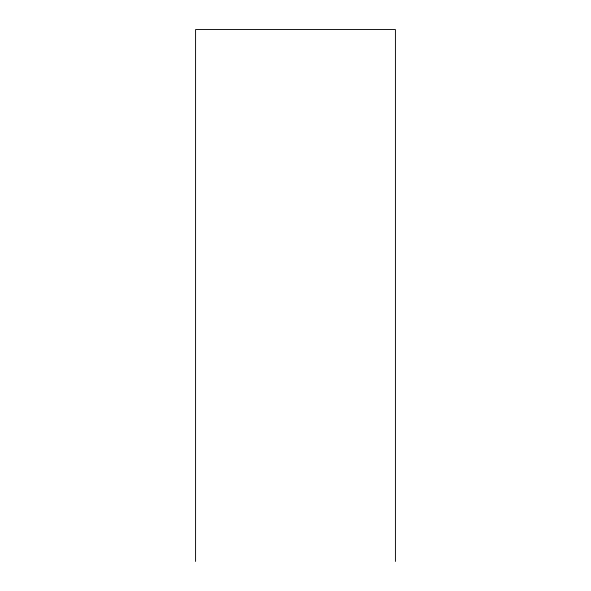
<?xml version="1.0" encoding="UTF-8"?>
<svg xmlns="http://www.w3.org/2000/svg" width="591" height="591" viewBox="0 0 591 591"><rect width="100%" height="100%" fill="white"/><g stroke="black" fill="none" stroke-linecap="round" stroke-linejoin="round"><path stroke-width="0.89" d="M395.423 561.45L395.423 29.55L195.577 29.55L195.577 561.45"/></g></svg>
